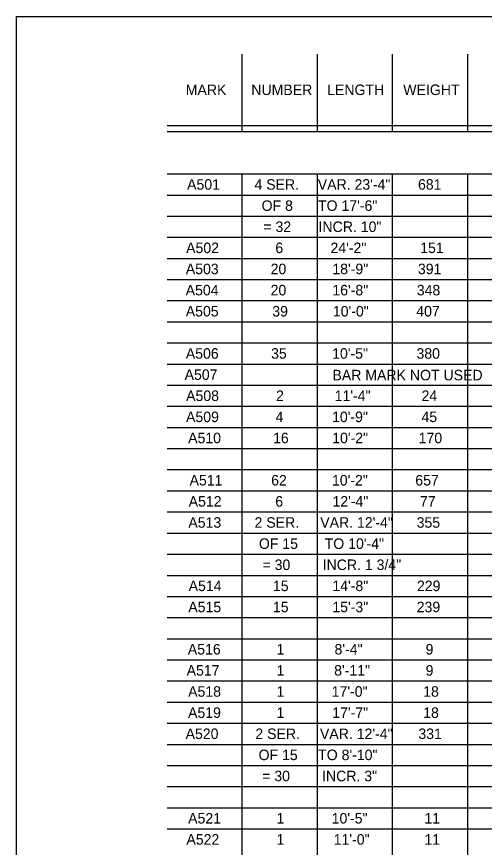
# Model space of a CAD drawing. Extents: x 0 to 34, y 0 to 22.
# Drawn here: x 0 to 6.22, y 10.94 to 22 of the extents above; entities that cross this region are included whole.
import ezdxf

# ---------------------------------------------------------------- set-up
doc = ezdxf.new("R2010")
doc.units = 0
for name, color, linetype in [('BR_P_Gen_Text', 7, 'Continuous'), ('SC_Scratch1', 7, 'Continuous'), ('SH_Border', 7, 'Continuous'), ('SH_Cut_Line', 7, 'Continuous')]:
    doc.layers.add(name, color=color, linetype=linetype)

msp = doc.modelspace()

# ---------------------------------------------------------------- linework, layer by layer
at = {"layer": 'SC_Scratch1'}
for p, q in [((2.5, 19.766), (2.5, 19.766)), ((3.5, 19.766), (3.5, 19.766)), ((4.5, 19.766), (4.5, 19.766)), ((5.5, 19.766), (5.5, 19.766)), ((2.5, 19.484), (2.5, 19.484)), ((3.5, 19.484), (3.5, 19.484)), ((4.5, 19.484), (4.5, 19.484)), ((5.5, 19.484), (5.5, 19.484)), ((2.5, 19.203), (2.5, 19.203)), ((3.5, 19.203), (3.5, 19.203)), ((4.5, 19.203), (4.5, 19.203)), ((5.5, 19.203), (5.5, 19.203)), ((2.5, 18.922), (2.5, 18.922)), ((3.5, 18.922), (3.5, 18.922)), ((4.5, 18.922), (4.5, 18.922)), ((5.5, 18.922), (5.5, 18.922)), ((2.5, 18.641), (2.5, 18.641)), ((3.5, 18.641), (3.5, 18.641)), ((4.5, 18.641), (4.5, 18.641)), ((5.5, 18.641), (5.5, 18.641)), ((2.5, 18.359), (2.5, 18.359)), ((3.5, 18.359), (3.5, 18.359)), ((4.5, 18.359), (4.5, 18.359)), ((5.5, 18.359), (5.5, 18.359)), ((2.5, 18.078), (2.5, 18.078)), ((3.5, 18.078), (3.5, 18.078)), ((4.5, 18.078), (4.5, 18.078)), ((5.5, 18.078), (5.5, 18.078)), ((2.5, 17.797), (2.5, 17.797)), ((3.5, 17.797), (3.5, 17.797)), ((4.5, 17.797), (4.5, 17.797)), ((5.5, 17.797), (5.5, 17.797)), ((2.5, 17.516), (2.5, 17.516)), ((3.5, 17.516), (3.5, 17.516)), ((4.5, 17.516), (4.5, 17.516)), ((5.5, 17.516), (5.5, 17.516)), ((2.5, 17.234), (2.5, 17.234)), ((3.5, 17.234), (3.5, 17.234)), ((4.5, 17.234), (4.5, 17.234)), ((5.5, 17.234), (5.5, 17.234)), ((2.5, 16.953), (2.5, 16.953)), ((3.5, 16.953), (3.5, 16.953)), ((4.5, 16.953), (4.5, 16.953)), ((5.5, 16.953), (5.5, 16.953)), ((2.5, 16.672), (2.5, 16.672)), ((3.5, 16.672), (3.5, 16.672)), ((4.5, 16.672), (4.5, 16.672)), ((5.5, 16.672), (5.5, 16.672)), ((2.5, 16.391), (2.5, 16.391)), ((3.5, 16.391), (3.5, 16.391)), ((4.5, 16.391), (4.5, 16.391)), ((5.5, 16.391), (5.5, 16.391)), ((2.5, 16.109), (2.5, 16.109)), ((3.5, 16.109), (3.5, 16.109)), ((4.5, 16.109), (4.5, 16.109)), ((5.5, 16.109), (5.5, 16.109)), ((2.5, 15.828), (2.5, 15.828)), ((3.5, 15.828), (3.5, 15.828)), ((4.5, 15.828), (4.5, 15.828)), ((5.5, 15.828), (5.5, 15.828)), ((2.5, 15.547), (2.5, 15.547)), ((3.5, 15.547), (3.5, 15.547)), ((4.5, 15.547), (4.5, 15.547)), ((5.5, 15.547), (5.5, 15.547)), ((2.5, 15.266), (2.5, 15.266)), ((3.5, 15.266), (3.5, 15.266)), ((4.5, 15.266), (4.5, 15.266)), ((5.5, 15.266), (5.5, 15.266)), ((2.5, 14.984), (2.5, 14.984)), ((3.5, 14.984), (3.5, 14.984)), ((4.5, 14.984), (4.5, 14.984)), ((5.5, 14.984), (5.5, 14.984)), ((2.5, 14.703), (2.5, 14.703)), ((3.5, 14.703), (3.5, 14.703)), ((4.5, 14.703), (4.5, 14.703)), ((5.5, 14.703), (5.5, 14.703)), ((2.5, 14.422), (2.5, 14.422)), ((3.5, 14.422), (3.5, 14.422)), ((4.5, 14.422), (4.5, 14.422)), ((5.5, 14.422), (5.5, 14.422)), ((2.5, 14.141), (2.5, 14.141)), ((3.5, 14.141), (3.5, 14.141)), ((4.5, 14.141), (4.5, 14.141)), ((5.5, 14.141), (5.5, 14.141)), ((2.5, 13.859), (2.5, 13.859)), ((3.5, 13.859), (3.5, 13.859)), ((4.5, 13.859), (4.5, 13.859)), ((5.5, 13.859), (5.5, 13.859)), ((2.5, 13.578), (2.5, 13.578)), ((3.5, 13.578), (3.5, 13.578)), ((4.5, 13.578), (4.5, 13.578)), ((5.5, 13.578), (5.5, 13.578)), ((2.5, 13.297), (2.5, 13.297)), ((3.5, 13.297), (3.5, 13.297)), ((4.5, 13.297), (4.5, 13.297)), ((5.5, 13.297), (5.5, 13.297)), ((2.5, 13.016), (2.5, 13.016)), ((3.5, 13.016), (3.5, 13.016)), ((4.5, 13.016), (4.5, 13.016)), ((5.5, 13.016), (5.5, 13.016)), ((2.5, 12.734), (2.5, 12.734)), ((3.5, 12.734), (3.5, 12.734)), ((4.5, 12.734), (4.5, 12.734)), ((5.5, 12.734), (5.5, 12.734)), ((2.5, 12.453), (2.5, 12.453)), ((3.5, 12.453), (3.5, 12.453)), ((4.5, 12.453), (4.5, 12.453)), ((5.5, 12.453), (5.5, 12.453)), ((2.5, 12.172), (2.5, 12.172)), ((3.5, 12.172), (3.5, 12.172)), ((4.5, 12.172), (4.5, 12.172)), ((5.5, 12.172), (5.5, 12.172)), ((2.5, 11.891), (2.5, 11.891)), ((3.5, 11.891), (3.5, 11.891)), ((4.5, 11.891), (4.5, 11.891)), ((5.5, 11.891), (5.5, 11.891)), ((2.5, 11.609), (2.5, 11.609)), ((3.5, 11.609), (3.5, 11.609)), ((4.5, 11.609), (4.5, 11.609)), ((5.5, 11.609), (5.5, 11.609)), ((2.5, 11.328), (2.5, 11.328)), ((3.5, 11.328), (3.5, 11.328)), ((4.5, 11.328), (4.5, 11.328)), ((5.5, 11.328), (5.5, 11.328)), ((2.5, 11.047), (2.5, 11.047)), ((3.5, 11.047), (3.5, 11.047)), ((4.5, 11.047), (4.5, 11.047)), ((5.5, 11.047), (5.5, 11.047))]:
    msp.add_line(p, q, dxfattribs=at)
at = {"layer": 'SH_Border'}
for p, q in [((3, 20.469), (3, 21.5)), ((4, 20.469), (4, 21.5)), ((5, 20.469), (5, 21.5)), ((6, 20.469), (6, 21.5)), ((2, 20.552), (18.083, 20.552)), ((2, 20.469), (18.083, 20.469)), ((2, 19.906), (18.083, 19.906)), ((3, 0.5), (3, 19.906)), ((4, 0.5), (4, 19.906)), ((5, 0.5), (5, 19.906)), ((6, 0.5), (6, 19.906)), ((2, 19.625), (18.083, 19.625)), ((2, 19.344), (18.083, 19.344)), ((2, 19.062), (18.083, 19.062)), ((2, 18.781), (18.083, 18.781)), ((2, 18.5), (18.083, 18.5)), ((2, 18.219), (18.083, 18.219)), ((2, 17.938), (18.083, 17.938)), ((2, 17.656), (18.083, 17.656)), ((2, 17.375), (18.083, 17.375)), ((2, 17.094), (18.083, 17.094)), ((2, 16.812), (18.083, 16.812)), ((2, 16.531), (18.083, 16.531)), ((2, 16.25), (18.083, 16.25)), ((2, 15.969), (18.083, 15.969)), ((2, 15.688), (18.083, 15.688)), ((2, 15.406), (18.083, 15.406)), ((2, 15.125), (18.083, 15.125)), ((2, 14.844), (18.083, 14.844)), ((2, 14.562), (18.083, 14.562)), ((2, 14.281), (18.083, 14.281)), ((2, 14), (18.083, 14)), ((2, 13.719), (18.083, 13.719)), ((2, 13.438), (18.083, 13.438)), ((2, 13.156), (18.083, 13.156)), ((2, 12.875), (18.083, 12.875)), ((2, 12.594), (18.083, 12.594)), ((2, 12.312), (18.083, 12.312)), ((2, 12.031), (18.083, 12.031)), ((2, 11.75), (18.083, 11.75)), ((2, 11.469), (18.083, 11.469)), ((2, 11.188), (18.083, 11.188))]:
    msp.add_line(p, q, dxfattribs=at)
at = {"layer": 'SH_Cut_Line'}
msp.add_lwpolyline([(0, 22), (34, 22), (34, 0), (0, 0)], close=True, dxfattribs=at)

# ---------------------------------------------------------------- texts
at = {"layer": 'BR_P_Gen_Text'}
for s, p in [('MARK', (2.249, 20.956)), ('NUMBER', (3.121, 20.956)), ('LENGTH', (4.13, 20.956)), ('WEIGHT', (5.142, 20.956)), ('A501', (2.267, 19.696)), ('4 SER.', (3.163, 19.696)), ('VAR. 23\'-4"', (4.005, 19.696)), ('681', (5.338, 19.696)), ('OF 8', (3.258, 19.414)), ('TO 17\'-6"', (4.008, 19.414)), ('= 32', (3.281, 19.133)), ('INCR. 10"', (4.015, 19.133)), ('A502', (2.254, 18.852)), ('6', (3.441, 18.852)), ('24\'-2"', (4.174, 18.852)), ('151', (5.367, 18.852)), ('A503', (2.25, 18.571)), ('20', (3.378, 18.571)), ('18\'-9"', (4.199, 18.571)), ('391', (5.337, 18.571)), ('A504', (2.248, 18.289)), ('20', (3.378, 18.289)), ('16\'-8"', (4.199, 18.289)), ('348', (5.322, 18.289)), ('A505', (2.249, 18.008)), ('39', (3.4, 18.008)), ('10\'-0"', (4.206, 18.008)), ('407', (5.315, 18.008)), ('A506', (2.25, 17.446)), ('35', (3.384, 17.446)), ('10\'-5"', (4.196, 17.446)), ('380', (5.318, 17.446)), ('A507', (2.234, 17.164)), ('BAR MARK NOT USED', (4.2, 17.158)), ('A508', (2.254, 16.883)), ('2', (3.45, 16.883)), ('11\'-4"', (4.23, 16.883)), ('24', (5.385, 16.883)), ('A509', (2.253, 16.602)), ('4', (3.444, 16.602)), ('10\'-9"', (4.195, 16.602)), ('45', (5.384, 16.602)), ('A510', (2.281, 16.321)), ('16', (3.411, 16.321)), ('10\'-2"', (4.197, 16.321)), ('170', (5.347, 16.321)), ('A511', (2.3, 15.758)), ('62', (3.385, 15.758)), ('10\'-2"', (4.194, 15.758)), ('657', (5.302, 15.758)), ('A512', (2.288, 15.477)), ('6', (3.44, 15.477)), ('12\'-4"', (4.2, 15.477)), ('77', (5.364, 15.477)), ('A513', (2.284, 15.196)), ('2 SER.', (3.164, 15.196)), ('VAR. 12\'-4"', (4.038, 15.196)), ('355', (5.32, 15.196)), ('OF 15', (3.222, 14.914)), ('TO 10\'-4"', (4.097, 14.914)), ('= 30', (3.27, 14.633)), ('INCR. 1 3/4"', (4.07, 14.633)), ('A514', (2.288, 14.352)), ('15', (3.409, 14.352)), ('14\'-8"', (4.199, 14.352)), ('229', (5.324, 14.352)), ('A515', (2.283, 14.071)), ('15', (3.409, 14.071)), ('15\'-3"', (4.199, 14.071)), ('239', (5.321, 14.071)), ('A516', (2.277, 13.508)), ('1', (3.456, 13.508)), ('8\'-4"', (4.228, 13.508)), ('9', (5.439, 13.508)), ('A517', (2.261, 13.227)), ('1', (3.456, 13.227)), ('8\'-11"', (4.223, 13.227)), ('9', (5.439, 13.227)), ('A518', (2.281, 12.946)), ('1', (3.456, 12.946)), ('17\'-0"', (4.19, 12.946)), ('18', (5.407, 12.946)), ('A519', (2.28, 12.664)), ('1', (3.456, 12.664)), ('17\'-7"', (4.198, 12.664)), ('18', (5.407, 12.664)), ('A520', (2.247, 12.383)), ('2 SER.', (3.175, 12.383)), ('VAR. 12\'-4"', (4.034, 12.383)), ('331', (5.343, 12.383)), ('OF 15', (3.218, 12.102)), ('TO 8\'-10"', (4.01, 12.102)), ('= 30', (3.266, 11.821)), ('INCR. 3"', (4.062, 11.821)), ('A521', (2.281, 11.258)), ('1', (3.456, 11.258)), ('10\'-5"', (4.19, 11.258)), ('11', (5.423, 11.258)), ('A522', (2.258, 10.977)), ('1', (3.456, 10.977)), ('11\'-0"', (4.217, 10.977)), ('11', (5.423, 10.977))]:
    msp.add_text(s, height=0.14, dxfattribs=at).set_placement(p)

doc.saveas('drawing.dxf')
